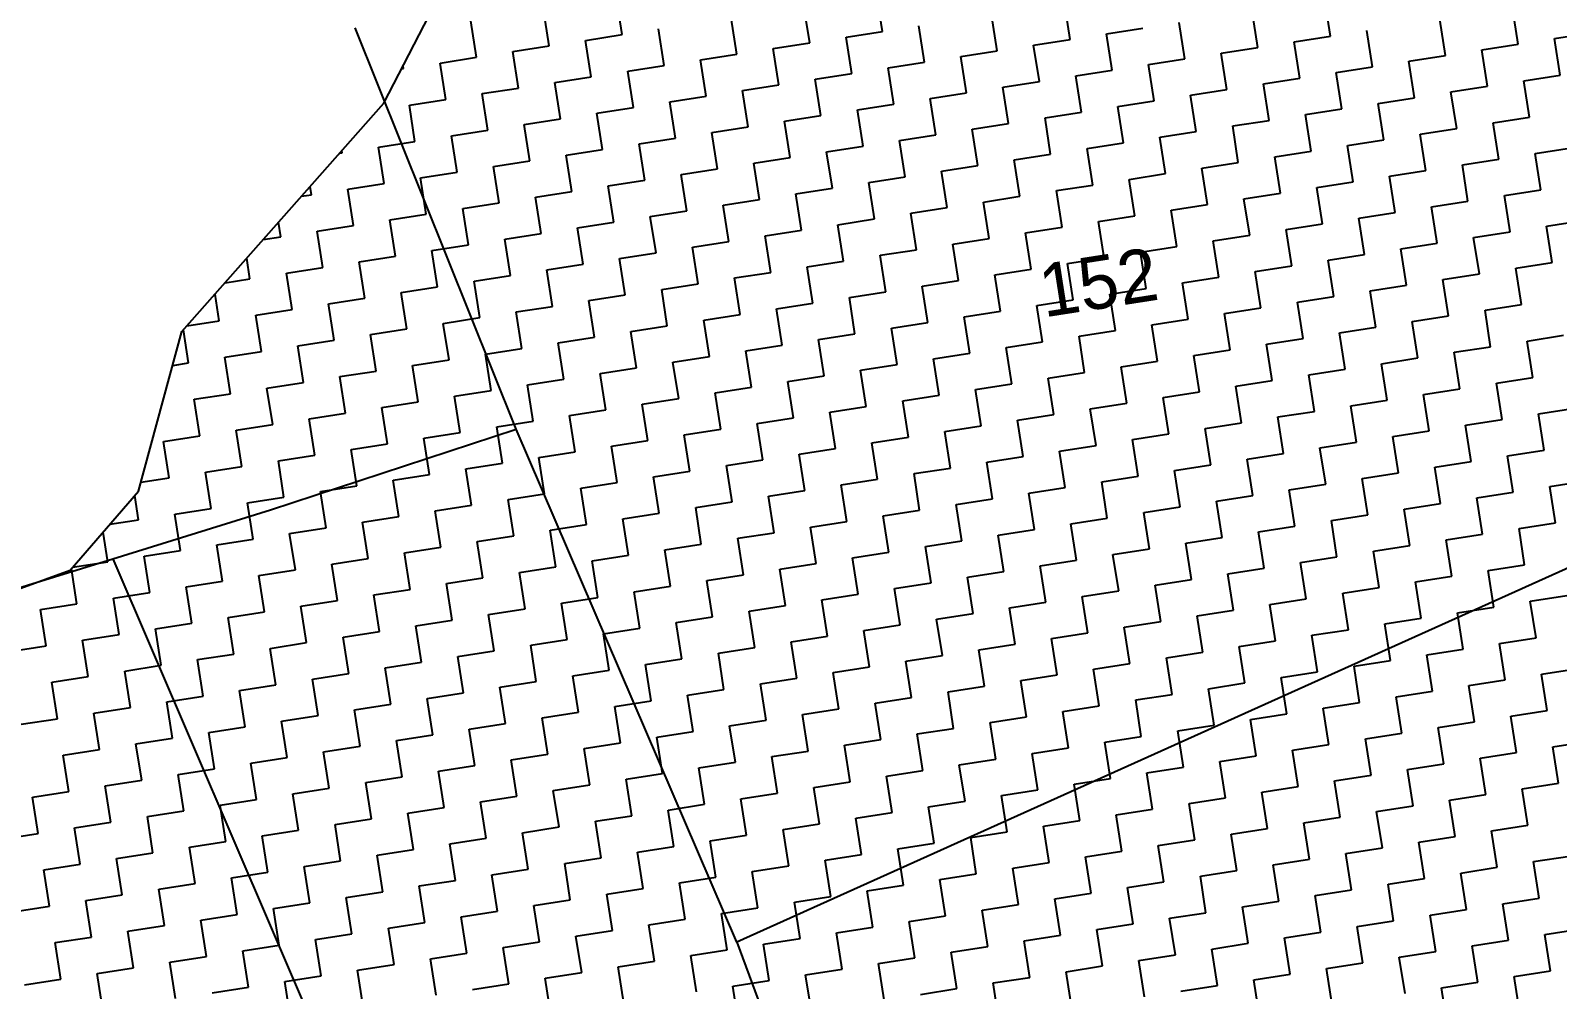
# Model space of a CAD drawing. Header units: metres. Extents: x 288492 to 290465, y 1999120 to 2001541.
# Drawn here: x 289430.8 to 289636.4, y 1999739.1 to 1999868.3 of the extents above; entities that cross this region are included whole.
import ezdxf
from ezdxf.enums import TextEntityAlignment as Align

# ---------------------------------------------------------------- set-up
doc = ezdxf.new("R2010")
doc.units = ezdxf.units.M
doc.header["$MEASUREMENT"] = 0
for name, color, linetype in [('POLY_HATCH', 12, 'Continuous'), ('POLY_PARCEL', 6, 'Continuous'), ('TEXT_PARCEL', 7, 'Continuous')]:
    doc.layers.add(name, color=color, linetype=linetype)
doc.styles.add('TEXT_MAP', font='KRDEV050.TTF')

# ---------------------------------------------------------------- blocks, each defined once
blk = doc.blocks.new('25')
at = {"layer": 'POLY_HATCH'}
for p, q in [((289483.37, 1999824.55), (289499.82, 1999856.08)), ((289455.21, 1999792.92), (289483.37, 1999824.55)), ((289449.07, 1999770.77), (289455.21, 1999792.92)), ((289439.55, 1999759.83), (289449.07, 1999770.77)), ((289407.23, 1999748.23), (289439.55, 1999759.83))]:
    blk.add_line(p, q, dxfattribs=at)
at = {"layer": 'POLY_HATCH', "linetype": 'Continuous'}
for p, q in [((289516.47, 1999833.92), (289515.7, 1999838.98)), ((289542.52, 1999832.7), (289541.75, 1999837.75)), ((289552.63, 1999834.23), (289551.86, 1999839.29)), ((289578.68, 1999833.01), (289577.91, 1999838.07)), ((289614.84, 1999833.32), (289614.07, 1999838.38)), ((289496.24, 1999830.85), (289495.48, 1999835.91)), ((289506.36, 1999832.39), (289505.59, 1999837.44)), ((289532.4, 1999831.16), (289531.64, 1999836.22)), ((289568.57, 1999831.48), (289567.8, 1999836.53)), ((289604.73, 1999831.79), (289603.96, 1999836.84)), ((289630.78, 1999830.56), (289630.01, 1999835.62)), ((289640.89, 1999832.1), (289640.12, 1999837.16)), ((289511.41, 1999833.15), (289516.47, 1999833.92)), ((289522.29, 1999829.63), (289521.52, 1999834.69)), ((289547.57, 1999833.46), (289552.63, 1999834.23)), ((289548.34, 1999828.41), (289547.57, 1999833.46)), ((289558.45, 1999829.94), (289557.69, 1999835)), ((289583.74, 1999833.78), (289588.79, 1999834.54)), ((289584.5, 1999828.72), (289583.74, 1999833.78)), ((289594.62, 1999830.25), (289593.85, 1999835.31)), ((289609.78, 1999832.55), (289614.84, 1999833.32)), ((289620.66, 1999829.03), (289619.9, 1999834.09)), ((289645.95, 1999832.87), (289651, 1999833.63)), ((289501.3, 1999831.62), (289506.36, 1999832.39)), ((289502.07, 1999826.56), (289501.3, 1999831.62)), ((289512.18, 1999828.1), (289511.41, 1999833.15)), ((289537.46, 1999831.93), (289542.52, 1999832.7)), ((289538.23, 1999826.87), (289537.46, 1999831.93)), ((289563.51, 1999830.71), (289568.57, 1999831.48)), ((289573.62, 1999832.24), (289578.68, 1999833.01)), ((289574.39, 1999827.19), (289573.62, 1999832.24)), ((289599.67, 1999831.02), (289604.73, 1999831.79)), ((289610.55, 1999827.5), (289609.78, 1999832.55)), ((289635.83, 1999831.33), (289640.89, 1999832.1)), ((289636.6, 1999826.28), (289635.83, 1999831.33)), ((289646.71, 1999827.81), (289645.95, 1999832.87)), ((289485.84, 1999829.27), (289486.13, 1999829.32)), ((289486.13, 1999829.32), (289486.07, 1999829.72)), ((289491.19, 1999830.08), (289496.24, 1999830.85)), ((289491.95, 1999825.03), (289491.19, 1999830.08)), ((289517.24, 1999828.86), (289522.29, 1999829.63)), ((289527.35, 1999830.4), (289532.4, 1999831.16)), ((289528.12, 1999825.34), (289527.35, 1999830.4)), ((289553.4, 1999829.17), (289558.45, 1999829.94)), ((289554.16, 1999824.12), (289553.4, 1999829.17)), ((289564.28, 1999825.65), (289563.51, 1999830.71)), ((289589.56, 1999829.49), (289594.62, 1999830.25)), ((289590.33, 1999824.43), (289589.56, 1999829.49)), ((289600.44, 1999825.96), (289599.67, 1999831.02)), ((289625.72, 1999829.8), (289630.78, 1999830.56)), ((289626.49, 1999824.74), (289625.72, 1999829.8)), ((289507.12, 1999827.33), (289512.18, 1999828.1)), ((289507.89, 1999822.27), (289507.12, 1999827.33)), ((289518, 1999823.81), (289517.24, 1999828.86)), ((289543.28, 1999827.64), (289548.34, 1999828.41)), ((289544.05, 1999822.58), (289543.28, 1999827.64)), ((289569.33, 1999826.42), (289574.39, 1999827.19)), ((289579.45, 1999827.95), (289584.5, 1999828.72)), ((289580.21, 1999822.9), (289579.45, 1999827.95)), ((289605.5, 1999826.73), (289610.55, 1999827.5)), ((289615.61, 1999828.26), (289620.66, 1999829.03)), ((289616.37, 1999823.21), (289615.61, 1999828.26)), ((289641.66, 1999827.04), (289646.71, 1999827.81)), ((289642.42, 1999821.99), (289641.66, 1999827.04)), ((289486.9, 1999824.26), (289491.95, 1999825.03)), ((289497.01, 1999825.8), (289502.07, 1999826.56)), ((289497.78, 1999820.74), (289497.01, 1999825.8)), ((289523.06, 1999824.57), (289528.12, 1999825.34)), ((289533.17, 1999826.11), (289538.23, 1999826.87)), ((289533.94, 1999821.05), (289533.17, 1999826.11)), ((289559.22, 1999824.88), (289564.28, 1999825.65)), ((289559.99, 1999819.83), (289559.22, 1999824.88)), ((289570.1, 1999821.36), (289569.33, 1999826.42)), ((289595.38, 1999825.2), (289600.44, 1999825.96)), ((289596.15, 1999820.14), (289595.38, 1999825.2)), ((289606.26, 1999821.67), (289605.5, 1999826.73)), ((289631.54, 1999825.51), (289636.6, 1999826.28)), ((289632.31, 1999820.45), (289631.54, 1999825.51)), ((289487.66, 1999819.2), (289486.9, 1999824.26)), ((289512.95, 1999823.04), (289518, 1999823.81)), ((289513.71, 1999817.98), (289512.95, 1999823.04)), ((289523.83, 1999819.52), (289523.06, 1999824.57)), ((289549.11, 1999823.35), (289554.16, 1999824.12)), ((289549.87, 1999818.29), (289549.11, 1999823.35)), ((289575.16, 1999822.13), (289580.21, 1999822.9)), ((289585.27, 1999823.66), (289590.33, 1999824.43)), ((289586.04, 1999818.61), (289585.27, 1999823.66)), ((289611.32, 1999822.44), (289616.37, 1999823.21)), ((289621.43, 1999823.97), (289626.49, 1999824.74)), ((289622.2, 1999818.92), (289621.43, 1999823.97)), ((289492.72, 1999819.97), (289497.78, 1999820.74)), ((289502.83, 1999821.51), (289507.89, 1999822.27)), ((289503.6, 1999816.45), (289502.83, 1999821.51)), ((289528.88, 1999820.28), (289533.94, 1999821.05)), ((289538.99, 1999821.82), (289544.05, 1999822.58)), ((289539.76, 1999816.76), (289538.99, 1999821.82)), ((289565.04, 1999820.6), (289570.1, 1999821.36)), ((289565.81, 1999815.54), (289565.04, 1999820.6)), ((289575.92, 1999817.07), (289575.16, 1999822.13)), ((289601.21, 1999820.91), (289606.26, 1999821.67)), ((289601.97, 1999815.85), (289601.21, 1999820.91)), ((289612.09, 1999817.38), (289611.32, 1999822.44)), ((289637.37, 1999821.22), (289642.42, 1999821.99)), ((289638.13, 1999816.16), (289637.37, 1999821.22)), ((289482.61, 1999818.44), (289487.66, 1999819.2)), ((289493.49, 1999814.92), (289492.72, 1999819.97)), ((289518.77, 1999818.75), (289523.83, 1999819.52)), ((289519.54, 1999813.69), (289518.77, 1999818.75)), ((289529.65, 1999815.23), (289528.88, 1999820.28)), ((289554.93, 1999819.06), (289559.99, 1999819.83)), ((289555.7, 1999814.01), (289554.93, 1999819.06)), ((289580.98, 1999817.84), (289586.04, 1999818.61)), ((289591.09, 1999819.37), (289596.15, 1999820.14)), ((289591.86, 1999814.32), (289591.09, 1999819.37)), ((289617.14, 1999818.15), (289622.2, 1999818.92)), ((289627.25, 1999819.69), (289632.31, 1999820.45)), ((289628.02, 1999814.63), (289627.25, 1999819.69)), ((289477.2, 1999817.62), (289477.55, 1999817.67)), ((289477.55, 1999817.67), (289477.51, 1999817.96)), ((289483.37, 1999813.38), (289482.61, 1999818.44)), ((289498.54, 1999815.68), (289503.6, 1999816.45)), ((289508.66, 1999817.22), (289513.71, 1999817.98)), ((289509.42, 1999812.16), (289508.66, 1999817.22)), ((289534.71, 1999815.99), (289539.76, 1999816.76)), ((289544.82, 1999817.53), (289549.87, 1999818.29)), ((289545.59, 1999812.47), (289544.82, 1999817.53)), ((289570.87, 1999816.31), (289575.92, 1999817.07)), ((289581.75, 1999812.78), (289580.98, 1999817.84)), ((289607.03, 1999816.62), (289612.09, 1999817.38)), ((289607.8, 1999811.56), (289607.03, 1999816.62)), ((289617.91, 1999813.1), (289617.14, 1999818.15)), ((289643.19, 1999816.93), (289648.25, 1999817.7)), ((289643.96, 1999811.87), (289643.19, 1999816.93)), ((289488.43, 1999814.15), (289493.49, 1999814.92)), ((289499.31, 1999810.63), (289498.54, 1999815.68)), ((289524.59, 1999814.46), (289529.65, 1999815.23)), ((289525.36, 1999809.4), (289524.59, 1999814.46)), ((289535.47, 1999810.94), (289534.71, 1999815.99)), ((289560.75, 1999814.77), (289565.81, 1999815.54)), ((289561.52, 1999809.72), (289560.75, 1999814.77)), ((289571.63, 1999811.25), (289570.87, 1999816.31)), ((289586.8, 1999813.55), (289591.86, 1999814.32)), ((289596.92, 1999815.08), (289601.97, 1999815.85)), ((289597.68, 1999810.03), (289596.92, 1999815.08)), ((289622.97, 1999813.86), (289628.02, 1999814.63)), ((289633.08, 1999815.4), (289638.13, 1999816.16)), ((289633.84, 1999810.34), (289633.08, 1999815.4)), ((289473.26, 1999811.85), (289473.09, 1999813)), ((289478.32, 1999812.61), (289483.37, 1999813.38)), ((289479.08, 1999807.56), (289478.32, 1999812.61)), ((289489.2, 1999809.09), (289488.43, 1999814.15)), ((289504.37, 1999811.39), (289509.42, 1999812.16)), ((289514.48, 1999812.93), (289519.54, 1999813.69)), ((289515.25, 1999807.87), (289514.48, 1999812.93)), ((289540.53, 1999811.7), (289545.59, 1999812.47)), ((289550.64, 1999813.24), (289555.7, 1999814.01)), ((289551.41, 1999808.18), (289550.64, 1999813.24)), ((289576.69, 1999812.02), (289581.75, 1999812.78)), ((289587.57, 1999808.49), (289586.8, 1999813.55)), ((289612.85, 1999812.33), (289617.91, 1999813.1)), ((289613.62, 1999807.27), (289612.85, 1999812.33)), ((289623.73, 1999808.81), (289622.97, 1999813.86)), ((289471.87, 1999811.64), (289473.26, 1999811.85)), ((289494.25, 1999809.86), (289499.31, 1999810.63)), ((289505.13, 1999806.34), (289504.37, 1999811.39)), ((289530.42, 1999810.17), (289535.47, 1999810.94)), ((289531.18, 1999805.11), (289530.42, 1999810.17)), ((289541.3, 1999806.65), (289540.53, 1999811.7)), ((289566.58, 1999810.48), (289571.63, 1999811.25)), ((289567.34, 1999805.43), (289566.58, 1999810.48)), ((289577.46, 1999806.96), (289576.69, 1999812.02)), ((289592.63, 1999809.26), (289597.68, 1999810.03)), ((289602.74, 1999810.79), (289607.8, 1999811.56)), ((289603.51, 1999805.74), (289602.74, 1999810.79)), ((289628.79, 1999809.57), (289633.84, 1999810.34)), ((289638.9, 1999811.11), (289643.96, 1999811.87)), ((289639.67, 1999806.05), (289638.9, 1999811.11)), ((289468.97, 1999806.02), (289468.67, 1999808.04)), ((289484.14, 1999808.33), (289489.2, 1999809.09)), ((289484.91, 1999803.27), (289484.14, 1999808.33)), ((289495.02, 1999804.8), (289494.25, 1999809.86)), ((289510.19, 1999807.1), (289515.25, 1999807.87)), ((289520.3, 1999808.64), (289525.36, 1999809.4)), ((289521.07, 1999803.58), (289520.3, 1999808.64)), ((289546.35, 1999807.41), (289551.41, 1999808.18)), ((289556.46, 1999808.95), (289561.52, 1999809.72)), ((289557.23, 1999803.89), (289556.46, 1999808.95)), ((289582.51, 1999807.73), (289587.57, 1999808.49)), ((289593.39, 1999804.2), (289592.63, 1999809.26)), ((289618.68, 1999808.04), (289623.73, 1999808.81)), ((289619.44, 1999802.98), (289618.68, 1999808.04)), ((289629.56, 1999804.52), (289628.79, 1999809.57)), ((289466.55, 1999805.66), (289468.97, 1999806.02)), ((289474.03, 1999806.79), (289479.08, 1999807.56)), ((289474.8, 1999801.73), (289474.03, 1999806.79)), ((289500.08, 1999805.57), (289505.13, 1999806.34)), ((289510.96, 1999802.05), (289510.19, 1999807.1)), ((289536.24, 1999805.88), (289541.3, 1999806.65)), ((289537.01, 1999800.82), (289536.24, 1999805.88)), ((289547.12, 1999802.36), (289546.35, 1999807.41)), ((289572.4, 1999806.19), (289577.46, 1999806.96)), ((289573.17, 1999801.14), (289572.4, 1999806.19)), ((289583.28, 1999802.67), (289582.51, 1999807.73)), ((289598.45, 1999804.97), (289603.51, 1999805.74)), ((289608.56, 1999806.5), (289613.62, 1999807.27)), ((289609.33, 1999801.45), (289608.56, 1999806.5)), ((289634.61, 1999805.28), (289639.67, 1999806.05)), ((289644.72, 1999806.82), (289649.78, 1999807.58)), ((289645.49, 1999801.76), (289644.72, 1999806.82)), ((289489.96, 1999804.04), (289495.02, 1999804.8)), ((289490.73, 1999798.98), (289489.96, 1999804.04)), ((289500.84, 1999800.51), (289500.08, 1999805.57)), ((289526.13, 1999804.35), (289531.18, 1999805.11)), ((289526.89, 1999799.29), (289526.13, 1999804.35)), ((289552.18, 1999803.13), (289557.23, 1999803.89)), ((289562.29, 1999804.66), (289567.34, 1999805.43)), ((289563.05, 1999799.6), (289562.29, 1999804.66)), ((289588.34, 1999803.44), (289593.39, 1999804.2)), ((289599.22, 1999799.91), (289598.45, 1999804.97)), ((289624.5, 1999803.75), (289629.56, 1999804.52)), ((289625.27, 1999798.69), (289624.5, 1999803.75)), ((289635.38, 1999800.23), (289634.61, 1999805.28)), ((289464.68, 1999800.2), (289464.25, 1999803.07)), ((289469.74, 1999800.97), (289474.8, 1999801.73)), ((289479.85, 1999802.5), (289484.91, 1999803.27)), ((289480.62, 1999797.45), (289479.85, 1999802.5)), ((289505.9, 1999801.28), (289510.96, 1999802.05)), ((289516.01, 1999802.81), (289521.07, 1999803.58)), ((289516.78, 1999797.76), (289516.01, 1999802.81)), ((289542.06, 1999801.59), (289547.12, 1999802.36)), ((289542.83, 1999796.54), (289542.06, 1999801.59)), ((289552.94, 1999798.07), (289552.18, 1999803.13)), ((289578.22, 1999801.9), (289583.28, 1999802.67)), ((289578.99, 1999796.85), (289578.22, 1999801.9)), ((289589.1, 1999798.38), (289588.34, 1999803.44)), ((289614.39, 1999802.22), (289619.44, 1999802.98)), ((289615.15, 1999797.16), (289614.39, 1999802.22)), ((289640.43, 1999800.99), (289645.49, 1999801.76)), ((289461.22, 1999799.68), (289464.68, 1999800.2)), ((289470.51, 1999795.91), (289469.74, 1999800.97)), ((289495.79, 1999799.75), (289500.84, 1999800.51)), ((289496.55, 1999794.69), (289495.79, 1999799.75)), ((289506.67, 1999796.22), (289505.9, 1999801.28)), ((289531.95, 1999800.06), (289537.01, 1999800.82)), ((289532.72, 1999795), (289531.95, 1999800.06)), ((289558, 1999798.84), (289563.05, 1999799.6)), ((289568.11, 1999800.37), (289573.17, 1999801.14)), ((289568.88, 1999795.31), (289568.11, 1999800.37)), ((289594.16, 1999799.15), (289599.22, 1999799.91)), ((289604.27, 1999800.68), (289609.33, 1999801.45)), ((289605.04, 1999795.63), (289604.27, 1999800.68)), ((289630.32, 1999799.46), (289635.38, 1999800.23)), ((289631.09, 1999794.4), (289630.32, 1999799.46)), ((289641.2, 1999795.94), (289640.43, 1999800.99)), ((289460.39, 1999794.38), (289459.83, 1999798.11)), ((289475.56, 1999796.68), (289480.62, 1999797.45)), ((289485.67, 1999798.21), (289490.73, 1999798.98)), ((289486.44, 1999793.16), (289485.67, 1999798.21)), ((289511.72, 1999796.99), (289516.78, 1999797.76)), ((289521.84, 1999798.52), (289526.89, 1999799.29)), ((289522.6, 1999793.47), (289521.84, 1999798.52)), ((289547.89, 1999797.3), (289552.94, 1999798.07)), ((289548.65, 1999792.25), (289547.89, 1999797.3)), ((289558.77, 1999793.78), (289558, 1999798.84)), ((289584.05, 1999797.61), (289589.1, 1999798.38)), ((289584.81, 1999792.56), (289584.05, 1999797.61)), ((289594.93, 1999794.09), (289594.16, 1999799.15)), ((289620.21, 1999797.93), (289625.27, 1999798.69)), ((289620.98, 1999792.87), (289620.21, 1999797.93)), ((289465.45, 1999795.14), (289470.51, 1999795.91)), ((289466.22, 1999790.09), (289465.45, 1999795.14)), ((289476.33, 1999791.62), (289475.56, 1999796.68)), ((289501.61, 1999795.46), (289506.67, 1999796.22)), ((289502.38, 1999790.4), (289501.61, 1999795.46)), ((289512.49, 1999791.93), (289511.72, 1999796.99)), ((289537.77, 1999795.77), (289542.83, 1999796.54)), ((289538.54, 1999790.71), (289537.77, 1999795.77)), ((289563.82, 1999794.55), (289568.88, 1999795.31)), ((289573.93, 1999796.08), (289578.99, 1999796.85)), ((289574.7, 1999791.02), (289573.93, 1999796.08)), ((289599.98, 1999794.86), (289605.04, 1999795.63)), ((289610.1, 1999796.39), (289615.15, 1999797.16)), ((289610.86, 1999791.34), (289610.1, 1999796.39)), ((289636.15, 1999795.17), (289641.2, 1999795.94)), ((289636.91, 1999790.11), (289636.15, 1999795.17)), ((289456.1, 1999788.55), (289455.41, 1999793.14)), ((289455.9, 1999793.7), (289460.39, 1999794.38)), ((289481.39, 1999792.39), (289486.44, 1999793.16)), ((289491.5, 1999793.92), (289496.55, 1999794.69)), ((289492.27, 1999788.87), (289491.5, 1999793.92)), ((289517.55, 1999792.7), (289522.6, 1999793.47)), ((289527.66, 1999794.23), (289532.72, 1999795)), ((289528.43, 1999789.18), (289527.66, 1999794.23)), ((289553.71, 1999793.01), (289558.77, 1999793.78)), ((289554.48, 1999787.96), (289553.71, 1999793.01)), ((289564.59, 1999789.49), (289563.82, 1999794.55)), ((289589.87, 1999793.32), (289594.93, 1999794.09)), ((289590.64, 1999788.27), (289589.87, 1999793.32)), ((289600.75, 1999789.8), (289599.98, 1999794.86)), ((289626.03, 1999793.64), (289631.09, 1999794.4)), ((289626.8, 1999788.58), (289626.03, 1999793.64)), ((289471.27, 1999790.86), (289476.33, 1999791.62)), ((289482.15, 1999787.33), (289481.39, 1999792.39)), ((289507.43, 1999791.17), (289512.49, 1999791.93)), ((289508.2, 1999786.11), (289507.43, 1999791.17)), ((289518.31, 1999787.64), (289517.55, 1999792.7)), ((289543.6, 1999791.48), (289548.65, 1999792.25)), ((289544.36, 1999786.42), (289543.6, 1999791.48)), ((289569.65, 1999790.26), (289574.7, 1999791.02)), ((289579.76, 1999791.79), (289584.81, 1999792.56)), ((289580.52, 1999786.73), (289579.76, 1999791.79)), ((289605.81, 1999790.57), (289610.86, 1999791.34)), ((289615.92, 1999792.1), (289620.98, 1999792.87)), ((289616.69, 1999787.05), (289615.92, 1999792.1)), ((289641.97, 1999790.88), (289647.03, 1999791.65)), ((289461.16, 1999789.32), (289466.22, 1999790.09)), ((289461.93, 1999784.26), (289461.16, 1999789.32)), ((289472.04, 1999785.8), (289471.27, 1999790.86)), ((289487.21, 1999788.1), (289492.27, 1999788.87)), ((289497.32, 1999789.63), (289502.38, 1999790.4)), ((289498.09, 1999784.58), (289497.32, 1999789.63)), ((289523.37, 1999788.41), (289528.43, 1999789.18)), ((289533.48, 1999789.95), (289538.54, 1999790.71)), ((289534.25, 1999784.89), (289533.48, 1999789.95)), ((289559.53, 1999788.72), (289564.59, 1999789.49)), ((289570.41, 1999785.2), (289569.65, 1999790.26)), ((289595.69, 1999789.03), (289600.75, 1999789.8)), ((289596.46, 1999783.98), (289595.69, 1999789.03)), ((289606.57, 1999785.51), (289605.81, 1999790.57)), ((289631.86, 1999789.35), (289636.91, 1999790.11)), ((289632.62, 1999784.29), (289631.86, 1999789.35)), ((289642.74, 1999785.82), (289641.97, 1999790.88)), ((289453.91, 1999788.22), (289456.1, 1999788.55)), ((289477.1, 1999786.57), (289482.15, 1999787.33)), ((289487.98, 1999783.04), (289487.21, 1999788.1)), ((289513.26, 1999786.88), (289518.31, 1999787.64)), ((289514.02, 1999781.82), (289513.26, 1999786.88)), ((289524.14, 1999783.35), (289523.37, 1999788.41)), ((289549.42, 1999787.19), (289554.48, 1999787.96)), ((289550.19, 1999782.13), (289549.42, 1999787.19)), ((289560.3, 1999783.67), (289559.53, 1999788.72)), ((289575.47, 1999785.97), (289580.52, 1999786.73)), ((289585.58, 1999787.5), (289590.64, 1999788.27)), ((289586.35, 1999782.44), (289585.58, 1999787.5)), ((289611.63, 1999786.28), (289616.69, 1999787.05)), ((289621.74, 1999787.81), (289626.8, 1999788.58)), ((289622.51, 1999782.76), (289621.74, 1999787.81)), ((289466.98, 1999785.03), (289472.04, 1999785.8)), ((289467.75, 1999779.98), (289466.98, 1999785.03)), ((289477.86, 1999781.51), (289477.1, 1999786.57)), ((289493.03, 1999783.81), (289498.09, 1999784.58)), ((289503.14, 1999785.34), (289508.2, 1999786.11)), ((289503.91, 1999780.29), (289503.14, 1999785.34)), ((289529.19, 1999784.12), (289534.25, 1999784.89)), ((289539.31, 1999785.66), (289544.36, 1999786.42)), ((289540.07, 1999780.6), (289539.31, 1999785.66)), ((289565.36, 1999784.43), (289570.41, 1999785.2)), ((289576.24, 1999780.91), (289575.47, 1999785.97)), ((289601.52, 1999784.75), (289606.57, 1999785.51)), ((289602.28, 1999779.69), (289601.52, 1999784.75)), ((289612.4, 1999781.22), (289611.63, 1999786.28)), ((289637.68, 1999785.06), (289642.74, 1999785.82)), ((289638.45, 1999780), (289637.68, 1999785.06)), ((289456.87, 1999783.5), (289461.93, 1999784.26)), ((289457.64, 1999778.44), (289456.87, 1999783.5)), ((289482.92, 1999782.28), (289487.98, 1999783.04)), ((289493.8, 1999778.75), (289493.03, 1999783.81)), ((289519.08, 1999782.59), (289524.14, 1999783.35)), ((289519.85, 1999777.53), (289519.08, 1999782.59)), ((289529.96, 1999779.07), (289529.19, 1999784.12)), ((289555.24, 1999782.9), (289560.3, 1999783.67)), ((289556.01, 1999777.84), (289555.24, 1999782.9)), ((289566.12, 1999779.38), (289565.36, 1999784.43)), ((289581.29, 1999781.68), (289586.35, 1999782.44)), ((289591.4, 1999783.21), (289596.46, 1999783.98)), ((289592.17, 1999778.16), (289591.4, 1999783.21)), ((289617.45, 1999781.99), (289622.51, 1999782.76)), ((289627.57, 1999783.52), (289632.62, 1999784.29)), ((289628.33, 1999778.47), (289627.57, 1999783.52)), ((289472.81, 1999780.74), (289477.86, 1999781.51)), ((289473.57, 1999775.69), (289472.81, 1999780.74)), ((289483.69, 1999777.22), (289482.92, 1999782.28)), ((289508.97, 1999781.05), (289514.02, 1999781.82)), ((289509.74, 1999776), (289508.97, 1999781.05)), ((289535.02, 1999779.83), (289540.07, 1999780.6)), ((289545.13, 1999781.37), (289550.19, 1999782.13)), ((289545.9, 1999776.31), (289545.13, 1999781.37)), ((289571.18, 1999780.14), (289576.24, 1999780.91)), ((289582.06, 1999776.62), (289581.29, 1999781.68)), ((289607.34, 1999780.46), (289612.4, 1999781.22)), ((289608.11, 1999775.4), (289607.34, 1999780.46)), ((289618.22, 1999776.93), (289617.45, 1999781.99)), ((289643.5, 1999780.77), (289648.56, 1999781.53)), ((289644.27, 1999775.71), (289643.5, 1999780.77)), ((289452.58, 1999777.67), (289457.64, 1999778.44)), ((289462.69, 1999779.21), (289467.75, 1999779.98)), ((289463.46, 1999774.15), (289462.69, 1999779.21)), ((289488.74, 1999777.99), (289493.8, 1999778.75)), ((289498.86, 1999779.52), (289503.91, 1999780.29)), ((289499.62, 1999774.46), (289498.86, 1999779.52)), ((289524.9, 1999778.3), (289529.96, 1999779.07)), ((289525.67, 1999773.24), (289524.9, 1999778.3)), ((289535.78, 1999774.78), (289535.02, 1999779.83)), ((289561.07, 1999778.61), (289566.12, 1999779.38)), ((289561.83, 1999773.55), (289561.07, 1999778.61)), ((289571.95, 1999775.09), (289571.18, 1999780.14)), ((289597.23, 1999778.92), (289602.28, 1999779.69)), ((289597.99, 1999773.87), (289597.23, 1999778.92)), ((289623.28, 1999777.7), (289628.33, 1999778.47)), ((289633.39, 1999779.23), (289638.45, 1999780)), ((289634.16, 1999774.18), (289633.39, 1999779.23)), ((289453.35, 1999772.62), (289452.58, 1999777.67)), ((289478.63, 1999776.45), (289483.69, 1999777.22)), ((289479.4, 1999771.4), (289478.63, 1999776.45)), ((289489.51, 1999772.93), (289488.74, 1999777.99)), ((289514.79, 1999776.76), (289519.85, 1999777.53)), ((289515.56, 1999771.71), (289514.79, 1999776.76)), ((289540.84, 1999775.54), (289545.9, 1999776.31)), ((289550.95, 1999777.08), (289556.01, 1999777.84)), ((289551.72, 1999772.02), (289550.95, 1999777.08)), ((289577, 1999775.85), (289582.06, 1999776.62)), ((289587.12, 1999777.39), (289592.17, 1999778.16)), ((289587.88, 1999772.33), (289587.12, 1999777.39)), ((289613.16, 1999776.17), (289618.22, 1999776.93)), ((289613.93, 1999771.11), (289613.16, 1999776.17)), ((289624.04, 1999772.64), (289623.28, 1999777.7)), ((289458.4, 1999773.39), (289463.46, 1999774.15)), ((289468.52, 1999774.92), (289473.57, 1999775.69)), ((289469.28, 1999769.86), (289468.52, 1999774.92)), ((289494.57, 1999773.7), (289499.62, 1999774.46)), ((289504.68, 1999775.23), (289509.74, 1999776)), ((289505.45, 1999770.17), (289504.68, 1999775.23)), ((289530.73, 1999774.01), (289535.78, 1999774.78)), ((289531.49, 1999768.95), (289530.73, 1999774.01)), ((289541.61, 1999770.49), (289540.84, 1999775.54)), ((289566.89, 1999774.32), (289571.95, 1999775.09)), ((289567.66, 1999769.26), (289566.89, 1999774.32)), ((289577.77, 1999770.8), (289577, 1999775.85)), ((289603.05, 1999774.63), (289608.11, 1999775.4)), ((289603.82, 1999769.58), (289603.05, 1999774.63)), ((289629.1, 1999773.41), (289634.16, 1999774.18)), ((289639.21, 1999774.94), (289644.27, 1999775.71)), ((289639.98, 1999769.89), (289639.21, 1999774.94)), ((289449.42, 1999772.02), (289453.35, 1999772.62)), ((289459.17, 1999768.33), (289458.4, 1999773.39)), ((289484.45, 1999772.16), (289489.51, 1999772.93)), ((289485.22, 1999767.11), (289484.45, 1999772.16)), ((289495.33, 1999768.64), (289494.57, 1999773.7)), ((289520.61, 1999772.48), (289525.67, 1999773.24)), ((289521.38, 1999767.42), (289520.61, 1999772.48)), ((289546.66, 1999771.25), (289551.72, 1999772.02)), ((289556.78, 1999772.79), (289561.83, 1999773.55)), ((289557.54, 1999767.73), (289556.78, 1999772.79)), ((289582.83, 1999771.56), (289587.88, 1999772.33)), ((289592.94, 1999773.1), (289597.99, 1999773.87)), ((289593.71, 1999768.04), (289592.94, 1999773.1)), ((289618.99, 1999771.88), (289624.04, 1999772.64)), ((289619.75, 1999766.82), (289618.99, 1999771.88)), ((289629.87, 1999768.35), (289629.1, 1999773.41)), ((289449.06, 1999766.8), (289448.55, 1999770.17)), ((289464.23, 1999769.1), (289469.28, 1999769.86)), ((289474.34, 1999770.63), (289479.4, 1999771.4)), ((289475.11, 1999765.57), (289474.34, 1999770.63)), ((289500.39, 1999769.41), (289505.45, 1999770.17)), ((289510.5, 1999770.94), (289515.56, 1999771.71)), ((289511.27, 1999765.88), (289510.5, 1999770.94)), ((289536.55, 1999769.72), (289541.61, 1999770.49)), ((289537.32, 1999764.66), (289536.55, 1999769.72)), ((289547.43, 1999766.2), (289546.66, 1999771.25)), ((289572.71, 1999770.03), (289577.77, 1999770.8)), ((289573.48, 1999764.97), (289572.71, 1999770.03)), ((289583.59, 1999766.51), (289582.83, 1999771.56)), ((289608.87, 1999770.34), (289613.93, 1999771.11)), ((289609.64, 1999765.29), (289608.87, 1999770.34)), ((289634.92, 1999769.12), (289639.98, 1999769.89)), ((289645.04, 1999770.65), (289650.09, 1999771.42)), ((289645.8, 1999765.6), (289645.04, 1999770.65)), ((289454.11, 1999767.56), (289459.17, 1999768.33)), ((289464.99, 1999764.04), (289464.23, 1999769.1)), ((289490.28, 1999767.87), (289495.33, 1999768.64)), ((289491.04, 1999762.82), (289490.28, 1999767.87)), ((289501.16, 1999764.35), (289500.39, 1999769.41)), ((289526.44, 1999768.19), (289531.49, 1999768.95)), ((289527.2, 1999763.13), (289526.44, 1999768.19)), ((289552.49, 1999766.96), (289557.54, 1999767.73)), ((289562.6, 1999768.5), (289567.66, 1999769.26)), ((289563.37, 1999763.44), (289562.6, 1999768.5)), ((289588.65, 1999767.28), (289593.71, 1999768.04)), ((289598.76, 1999768.81), (289603.82, 1999769.58)), ((289599.53, 1999763.75), (289598.76, 1999768.81)), ((289624.81, 1999767.59), (289629.87, 1999768.35)), ((289625.58, 1999762.53), (289624.81, 1999767.59)), ((289635.69, 1999764.06), (289634.92, 1999769.12)), ((289445.09, 1999766.19), (289449.06, 1999766.8)), ((289454.88, 1999762.51), (289454.11, 1999767.56)), ((289470.05, 1999764.81), (289475.11, 1999765.57)), ((289480.16, 1999766.34), (289485.22, 1999767.11)), ((289480.93, 1999761.28), (289480.16, 1999766.34)), ((289506.21, 1999765.12), (289511.27, 1999765.88)), ((289516.33, 1999766.65), (289521.38, 1999767.42)), ((289517.09, 1999761.6), (289516.33, 1999766.65)), ((289542.37, 1999765.43), (289547.43, 1999766.2)), ((289553.25, 1999761.91), (289552.49, 1999766.96)), ((289578.54, 1999765.74), (289583.59, 1999766.51)), ((289579.3, 1999760.69), (289578.54, 1999765.74)), ((289589.42, 1999762.22), (289588.65, 1999767.28)), ((289614.7, 1999766.05), (289619.75, 1999766.82)), ((289615.46, 1999761), (289614.7, 1999766.05)), ((289640.75, 1999764.83), (289645.8, 1999765.6)), ((289444.77, 1999760.97), (289444.14, 1999765.11)), ((289459.94, 1999763.27), (289464.99, 1999764.04)), ((289470.82, 1999759.75), (289470.05, 1999764.81)), ((289496.1, 1999763.58), (289501.16, 1999764.35)), ((289496.87, 1999758.53), (289496.1, 1999763.58)), ((289506.98, 1999760.06), (289506.21, 1999765.12)), ((289532.26, 1999763.9), (289537.32, 1999764.66)), ((289533.03, 1999758.84), (289532.26, 1999763.9)), ((289543.14, 1999760.37), (289542.37, 1999765.43)), ((289558.31, 1999762.67), (289563.37, 1999763.44)), ((289568.42, 1999764.21), (289573.48, 1999764.97)), ((289569.19, 1999759.15), (289568.42, 1999764.21)), ((289594.47, 1999762.99), (289599.53, 1999763.75)), ((289604.58, 1999764.52), (289609.64, 1999765.29)), ((289605.35, 1999759.46), (289604.58, 1999764.52)), ((289630.63, 1999763.3), (289635.69, 1999764.06)), ((289641.51, 1999759.78), (289640.75, 1999764.83)), ((289449.82, 1999761.74), (289454.88, 1999762.51)), ((289450.59, 1999756.68), (289449.82, 1999761.74)), ((289460.7, 1999758.22), (289459.94, 1999763.27)), ((289475.87, 1999760.52), (289480.93, 1999761.28)), ((289485.99, 1999762.05), (289491.04, 1999762.82)), ((289486.75, 1999756.99), (289485.99, 1999762.05)), ((289512.04, 1999760.83), (289517.09, 1999761.6)), ((289522.15, 1999762.36), (289527.2, 1999763.13)), ((289522.92, 1999757.31), (289522.15, 1999762.36)), ((289548.2, 1999761.14), (289553.25, 1999761.91)), ((289559.08, 1999757.62), (289558.31, 1999762.67)), ((289584.36, 1999761.45), (289589.42, 1999762.22)), ((289585.13, 1999756.4), (289584.36, 1999761.45)), ((289595.24, 1999757.93), (289594.47, 1999762.99)), ((289620.52, 1999761.76), (289625.58, 1999762.53)), ((289621.29, 1999756.71), (289620.52, 1999761.76)), ((289631.4, 1999758.24), (289630.63, 1999763.3)), ((289440.48, 1999755.15), (289439.74, 1999760.05)), ((289439.9, 1999760.23), (289444.77, 1999760.97)), ((289465.76, 1999758.98), (289470.82, 1999759.75)), ((289476.64, 1999755.46), (289475.87, 1999760.52)), ((289501.92, 1999759.29), (289506.98, 1999760.06)), ((289502.69, 1999754.24), (289501.92, 1999759.29)), ((289512.8, 1999755.77), (289512.04, 1999760.83)), ((289538.08, 1999759.61), (289543.14, 1999760.37)), ((289538.85, 1999754.55), (289538.08, 1999759.61)), ((289548.96, 1999756.08), (289548.2, 1999761.14)), ((289564.13, 1999758.38), (289569.19, 1999759.15)), ((289574.25, 1999759.92), (289579.3, 1999760.69)), ((289575.01, 1999754.86), (289574.25, 1999759.92)), ((289600.3, 1999758.7), (289605.35, 1999759.46)), ((289610.41, 1999760.23), (289615.46, 1999761)), ((289611.18, 1999755.17), (289610.41, 1999760.23)), ((289636.46, 1999759.01), (289641.51, 1999759.78)), ((289455.65, 1999757.45), (289460.7, 1999758.22)), ((289456.42, 1999752.39), (289455.65, 1999757.45)), ((289466.53, 1999753.93), (289465.76, 1999758.98)), ((289481.7, 1999756.23), (289486.75, 1999756.99)), ((289491.81, 1999757.76), (289496.87, 1999758.53)), ((289492.58, 1999752.7), (289491.81, 1999757.76)), ((289517.86, 1999756.54), (289522.92, 1999757.31)), ((289527.97, 1999758.07), (289533.03, 1999758.84)), ((289528.74, 1999753.02), (289527.97, 1999758.07)), ((289554.02, 1999756.85), (289559.08, 1999757.62)), ((289564.9, 1999753.33), (289564.13, 1999758.38)), ((289590.18, 1999757.16), (289595.24, 1999757.93)), ((289590.95, 1999752.11), (289590.18, 1999757.16)), ((289601.06, 1999753.64), (289600.3, 1999758.7)), ((289626.34, 1999757.47), (289631.4, 1999758.24)), ((289627.11, 1999752.42), (289626.34, 1999757.47)), ((289637.22, 1999753.95), (289636.46, 1999759.01)), ((289435.42, 1999754.38), (289440.48, 1999755.15)), ((289445.54, 1999755.92), (289450.59, 1999756.68)), ((289446.3, 1999750.86), (289445.54, 1999755.92)), ((289471.58, 1999754.69), (289476.64, 1999755.46)), ((289482.46, 1999751.17), (289481.7, 1999756.23)), ((289507.75, 1999755.01), (289512.8, 1999755.77)), ((289508.51, 1999749.95), (289507.75, 1999755.01)), ((289518.63, 1999751.48), (289517.86, 1999756.54)), ((289543.91, 1999755.32), (289548.96, 1999756.08)), ((289544.67, 1999750.26), (289543.91, 1999755.32)), ((289554.79, 1999751.79), (289554.02, 1999756.85)), ((289569.96, 1999754.1), (289575.01, 1999754.86)), ((289580.07, 1999755.63), (289585.13, 1999756.4)), ((289580.84, 1999750.57), (289580.07, 1999755.63)), ((289606.12, 1999754.41), (289611.18, 1999755.17)), ((289616.23, 1999755.94), (289621.29, 1999756.71)), ((289617, 1999750.88), (289616.23, 1999755.94)), ((289642.28, 1999754.72), (289647.34, 1999755.49)), ((289436.19, 1999749.33), (289435.42, 1999754.38)), ((289461.47, 1999753.16), (289466.53, 1999753.93)), ((289462.24, 1999748.1), (289461.47, 1999753.16)), ((289472.35, 1999749.64), (289471.58, 1999754.69)), ((289497.63, 1999753.47), (289502.69, 1999754.24)), ((289498.4, 1999748.42), (289497.63, 1999753.47)), ((289523.68, 1999752.25), (289528.74, 1999753.02)), ((289533.8, 1999753.78), (289538.85, 1999754.55)), ((289534.56, 1999748.73), (289533.8, 1999753.78)), ((289559.84, 1999752.56), (289564.9, 1999753.33)), ((289570.72, 1999749.04), (289569.96, 1999754.1)), ((289596.01, 1999752.87), (289601.06, 1999753.64)), ((289596.77, 1999747.82), (289596.01, 1999752.87)), ((289606.89, 1999749.35), (289606.12, 1999754.41)), ((289632.17, 1999753.18), (289637.22, 1999753.95)), ((289632.93, 1999748.13), (289632.17, 1999753.18)), ((289643.05, 1999749.66), (289642.28, 1999754.72)), ((289441.25, 1999750.09), (289446.3, 1999750.86)), ((289451.36, 1999751.63), (289456.42, 1999752.39)), ((289452.13, 1999746.57), (289451.36, 1999751.63)), ((289477.41, 1999750.4), (289482.46, 1999751.17)), ((289487.52, 1999751.94), (289492.58, 1999752.7)), ((289488.29, 1999746.88), (289487.52, 1999751.94)), ((289513.57, 1999750.72), (289518.63, 1999751.48)), ((289514.34, 1999745.66), (289513.57, 1999750.72)), ((289524.45, 1999747.19), (289523.68, 1999752.25)), ((289549.73, 1999751.03), (289554.79, 1999751.79)), ((289550.5, 1999745.97), (289549.73, 1999751.03)), ((289560.61, 1999747.5), (289559.84, 1999752.56)), ((289585.89, 1999751.34), (289590.95, 1999752.11)), ((289586.66, 1999746.28), (289585.89, 1999751.34)), ((289611.94, 1999750.12), (289617, 1999750.88)), ((289622.05, 1999751.65), (289627.11, 1999752.42)), ((289622.82, 1999746.59), (289622.05, 1999751.65)), ((289431.13, 1999748.56), (289436.19, 1999749.33)), ((289442.01, 1999745.04), (289441.25, 1999750.09)), ((289467.29, 1999748.87), (289472.35, 1999749.64)), ((289468.06, 1999743.81), (289467.29, 1999748.87)), ((289478.17, 1999745.35), (289477.41, 1999750.4)), ((289503.46, 1999749.18), (289508.51, 1999749.95)), ((289504.22, 1999744.13), (289503.46, 1999749.18)), ((289529.51, 1999747.96), (289534.56, 1999748.73)), ((289539.62, 1999749.49), (289544.67, 1999750.26)), ((289540.39, 1999744.44), (289539.62, 1999749.49)), ((289565.67, 1999748.27), (289570.72, 1999749.04)), ((289575.78, 1999749.81), (289580.84, 1999750.57)), ((289576.55, 1999744.75), (289575.78, 1999749.81)), ((289601.83, 1999748.58), (289606.89, 1999749.35)), ((289602.6, 1999743.53), (289601.83, 1999748.58)), ((289612.71, 1999745.06), (289611.94, 1999750.12)), ((289637.99, 1999748.9), (289643.05, 1999749.66)), ((289638.76, 1999743.84), (289637.99, 1999748.9)), ((289447.07, 1999745.8), (289452.13, 1999746.57)), ((289457.18, 1999747.34), (289462.24, 1999748.1)), ((289457.95, 1999742.28), (289457.18, 1999747.34)), ((289483.23, 1999746.11), (289488.29, 1999746.88)), ((289493.34, 1999747.65), (289498.4, 1999748.42)), ((289494.11, 1999742.59), (289493.34, 1999747.65)), ((289519.39, 1999746.43), (289524.45, 1999747.19)), ((289520.16, 1999741.37), (289519.39, 1999746.43)), ((289530.27, 1999742.9), (289529.51, 1999747.96)), ((289555.55, 1999746.74), (289560.61, 1999747.5)), ((289556.32, 1999741.68), (289555.55, 1999746.74)), ((289566.43, 1999743.22), (289565.67, 1999748.27)), ((289591.72, 1999747.05), (289596.77, 1999747.82)), ((289592.48, 1999741.99), (289591.72, 1999747.05)), ((289617.77, 1999745.83), (289622.82, 1999746.59)), ((289627.88, 1999747.36), (289632.93, 1999748.13)), ((289628.65, 1999742.31), (289627.88, 1999747.36)), ((289436.96, 1999744.27), (289442.01, 1999745.04)), ((289437.72, 1999739.21), (289436.96, 1999744.27)), ((289447.84, 1999740.75), (289447.07, 1999745.8)), ((289473.12, 1999744.58), (289478.17, 1999745.35)), ((289473.89, 1999739.52), (289473.12, 1999744.58)), ((289484, 1999741.06), (289483.23, 1999746.11)), ((289509.28, 1999744.89), (289514.34, 1999745.66)), ((289510.05, 1999739.84), (289509.28, 1999744.89)), ((289535.33, 1999743.67), (289540.39, 1999744.44)), ((289545.44, 1999745.2), (289550.5, 1999745.97)), ((289546.21, 1999740.15), (289545.44, 1999745.2)), ((289571.49, 1999743.98), (289576.55, 1999744.75)), ((289581.6, 1999745.52), (289586.66, 1999746.28)), ((289582.37, 1999740.46), (289581.6, 1999745.52)), ((289607.65, 1999744.29), (289612.71, 1999745.06)), ((289608.42, 1999739.24), (289607.65, 1999744.29)), ((289618.53, 1999740.77), (289617.77, 1999745.83)), ((289643.81, 1999744.61), (289648.87, 1999745.37)), ((289644.58, 1999739.55), (289643.81, 1999744.61)), ((289452.89, 1999741.51), (289457.95, 1999742.28)), ((289463.01, 1999743.05), (289468.06, 1999743.81)), ((289463.77, 1999737.99), (289463.01, 1999743.05)), ((289489.05, 1999741.82), (289494.11, 1999742.59)), ((289499.17, 1999743.36), (289504.22, 1999744.13)), ((289499.93, 1999738.3), (289499.17, 1999743.36)), ((289525.22, 1999742.14), (289530.27, 1999742.9)), ((289525.98, 1999737.08), (289525.22, 1999742.14)), ((289536.1, 1999738.61), (289535.33, 1999743.67)), ((289561.38, 1999742.45), (289566.43, 1999743.22)), ((289562.14, 1999737.39), (289561.38, 1999742.45)), ((289572.26, 1999738.93), (289571.49, 1999743.98)), ((289597.54, 1999742.76), (289602.6, 1999743.53)), ((289598.31, 1999737.7), (289597.54, 1999742.76)), ((289623.59, 1999741.54), (289628.65, 1999742.31)), ((289633.7, 1999743.07), (289638.76, 1999743.84)), ((289634.47, 1999738.02), (289633.7, 1999743.07)), ((289442.78, 1999739.98), (289447.84, 1999740.75)), ((289453.66, 1999736.46), (289452.89, 1999741.51)), ((289478.94, 1999740.29), (289484, 1999741.06)), ((289479.71, 1999735.23), (289478.94, 1999740.29)), ((289489.82, 1999736.77), (289489.05, 1999741.82)), ((289515.1, 1999740.6), (289520.16, 1999741.37)), ((289515.87, 1999735.55), (289515.1, 1999740.6)), ((289541.15, 1999739.38), (289546.21, 1999740.15)), ((289551.27, 1999740.91), (289556.32, 1999741.68)), ((289552.03, 1999735.86), (289551.27, 1999740.91)), ((289577.31, 1999739.69), (289582.37, 1999740.46)), ((289587.43, 1999741.23), (289592.48, 1999741.99)), ((289588.19, 1999736.17), (289587.43, 1999741.23)), ((289613.48, 1999740), (289618.53, 1999740.77)), ((289624.36, 1999736.48), (289623.59, 1999741.54)), ((289432.67, 1999738.45), (289437.72, 1999739.21)), ((289443.55, 1999734.92), (289442.78, 1999739.98)), ((289458.72, 1999737.22), (289463.77, 1999737.99)), ((289468.83, 1999738.76), (289473.89, 1999739.52)), ((289469.6, 1999733.7), (289468.83, 1999738.76)), ((289494.88, 1999737.54), (289499.93, 1999738.3)), ((289504.99, 1999739.07), (289510.05, 1999739.84)), ((289505.76, 1999734.01), (289504.99, 1999739.07)), ((289531.04, 1999737.85), (289536.1, 1999738.61)), ((289541.92, 1999734.32), (289541.15, 1999739.38)), ((289567.2, 1999738.16), (289572.26, 1999738.93)), ((289567.97, 1999733.1), (289567.2, 1999738.16)), ((289578.08, 1999734.64), (289577.31, 1999739.69)), ((289603.36, 1999738.47), (289608.42, 1999739.24)), ((289604.13, 1999733.41), (289603.36, 1999738.47)), ((289614.24, 1999734.95), (289613.48, 1999740)), ((289629.41, 1999737.25), (289634.47, 1999738.02)), ((289639.52, 1999738.78), (289644.58, 1999739.55)), ((289640.29, 1999733.73), (289639.52, 1999738.78)), ((289448.6, 1999735.69), (289453.66, 1999736.46)), ((289459.48, 1999732.17), (289458.72, 1999737.22)), ((289484.76, 1999736), (289489.82, 1999736.77)), ((289485.53, 1999730.95), (289484.76, 1999736)), ((289495.64, 1999732.48), (289494.88, 1999737.54)), ((289520.93, 1999736.31), (289525.98, 1999737.08)), ((289521.69, 1999731.26), (289520.93, 1999736.31)), ((289531.81, 1999732.79), (289531.04, 1999737.85)), ((289546.98, 1999735.09), (289552.03, 1999735.86)), ((289557.09, 1999736.63), (289562.14, 1999737.39)), ((289557.86, 1999731.57), (289557.09, 1999736.63)), ((289583.14, 1999735.4), (289588.19, 1999736.17)), ((289593.25, 1999736.94), (289598.31, 1999737.7)), ((289594.02, 1999731.88), (289593.25, 1999736.94)), ((289619.3, 1999735.72), (289624.36, 1999736.48)), ((289630.18, 1999732.19), (289629.41, 1999737.25)), ((289438.49, 1999734.16), (289443.55, 1999734.92)), ((289439.26, 1999729.1), (289438.49, 1999734.16)), ((289449.37, 1999730.63), (289448.6, 1999735.69)), ((289464.54, 1999732.93), (289469.6, 1999733.7)), ((289474.65, 1999734.47), (289479.71, 1999735.23)), ((289475.42, 1999729.41), (289474.65, 1999734.47)), ((289500.7, 1999733.25), (289505.76, 1999734.01)), ((289510.81, 1999734.78), (289515.87, 1999735.55)), ((289511.58, 1999729.72), (289510.81, 1999734.78)), ((289536.86, 1999733.56), (289541.92, 1999734.32)), ((289547.74, 1999730.03), (289546.98, 1999735.09)), ((289573.02, 1999733.87), (289578.08, 1999734.64)), ((289573.79, 1999728.81), (289573.02, 1999733.87)), ((289583.9, 1999730.35), (289583.14, 1999735.4)), ((289609.19, 1999734.18), (289614.24, 1999734.95)), ((289609.95, 1999729.12), (289609.19, 1999734.18)), ((289620.07, 1999730.66), (289619.3, 1999735.72)), ((289635.24, 1999732.96), (289640.29, 1999733.73)), ((289645.35, 1999734.49), (289650.4, 1999735.26)), ((289646.11, 1999729.44), (289645.35, 1999734.49)), ((289454.43, 1999731.4), (289459.48, 1999732.17)), ((289465.31, 1999727.88), (289464.54, 1999732.93)), ((289490.59, 1999731.71), (289495.64, 1999732.48)), ((289491.36, 1999726.66), (289490.59, 1999731.71)), ((289501.47, 1999728.19), (289500.7, 1999733.25)), ((289526.75, 1999732.02), (289531.81, 1999732.79)), ((289527.52, 1999726.97), (289526.75, 1999732.02)), ((289537.63, 1999728.5), (289536.86, 1999733.56)), ((289552.8, 1999730.8), (289557.86, 1999731.57)), ((289562.91, 1999732.34), (289567.97, 1999733.1)), ((289563.68, 1999727.28), (289562.91, 1999732.34)), ((289588.96, 1999731.11), (289594.02, 1999731.88)), ((289599.07, 1999732.65), (289604.13, 1999733.41)), ((289599.84, 1999727.59), (289599.07, 1999732.65)), ((289625.12, 1999731.43), (289630.18, 1999732.19)), ((289636, 1999727.9), (289635.24, 1999732.96)), ((289444.31, 1999729.87), (289449.37, 1999730.63)), ((289445.08, 1999724.81), (289444.31, 1999729.87)), ((289455.19, 1999726.34), (289454.43, 1999731.4)), ((289470.36, 1999728.64), (289475.42, 1999729.41)), ((289480.48, 1999730.18), (289485.53, 1999730.95)), ((289481.24, 1999725.12), (289480.48, 1999730.18)), ((289506.52, 1999728.96), (289511.58, 1999729.72)), ((289516.64, 1999730.49), (289521.69, 1999731.26)), ((289517.4, 1999725.43), (289516.64, 1999730.49)), ((289542.69, 1999729.27), (289547.74, 1999730.03)), ((289553.57, 1999725.75), (289552.8, 1999730.8)), ((289578.85, 1999729.58), (289583.9, 1999730.35)), ((289579.61, 1999724.52), (289578.85, 1999729.58)), ((289589.73, 1999726.06), (289588.96, 1999731.11)), ((289615.01, 1999729.89), (289620.07, 1999730.66)), ((289615.78, 1999724.84), (289615.01, 1999729.89)), ((289625.89, 1999726.37), (289625.12, 1999731.43)), ((289641.06, 1999728.67), (289646.11, 1999729.44)), ((289434.2, 1999728.33), (289439.26, 1999729.1)), ((289434.97, 1999723.28), (289434.2, 1999728.33)), ((289460.25, 1999727.11), (289465.31, 1999727.88)), ((289471.13, 1999723.59), (289470.36, 1999728.64)), ((289496.41, 1999727.42), (289501.47, 1999728.19)), ((289497.18, 1999722.37), (289496.41, 1999727.42)), ((289507.29, 1999723.9), (289506.52, 1999728.96)), ((289532.57, 1999727.73), (289537.63, 1999728.5)), ((289533.34, 1999722.68), (289532.57, 1999727.73)), ((289543.45, 1999724.21), (289542.69, 1999729.27)), ((289568.73, 1999728.05), (289573.79, 1999728.81)), ((289569.5, 1999722.99), (289568.73, 1999728.05)), ((289594.78, 1999726.82), (289599.84, 1999727.59)), ((289604.9, 1999728.36), (289609.95, 1999729.12)), ((289605.66, 1999723.3), (289604.9, 1999728.36)), ((289630.95, 1999727.14), (289636, 1999727.9)), ((289641.83, 1999723.61), (289641.06, 1999728.67)), ((289450.14, 1999725.58), (289455.19, 1999726.34)), ((289450.9, 1999720.52), (289450.14, 1999725.58)), ((289461.02, 1999722.05), (289460.25, 1999727.11)), ((289486.3, 1999725.89), (289491.36, 1999726.66)), ((289487.07, 1999720.83), (289486.3, 1999725.89)), ((289512.35, 1999724.67), (289517.4, 1999725.43)), ((289522.46, 1999726.2), (289527.52, 1999726.97)), ((289523.23, 1999721.14), (289522.46, 1999726.2)), ((289548.51, 1999724.98), (289553.57, 1999725.75)), ((289558.62, 1999726.51), (289563.68, 1999727.28)), ((289559.39, 1999721.46), (289558.62, 1999726.51)), ((289584.67, 1999725.29), (289589.73, 1999726.06)), ((289585.44, 1999720.23), (289584.67, 1999725.29)), ((289595.55, 1999721.77), (289594.78, 1999726.82)), ((289620.83, 1999725.6), (289625.89, 1999726.37)), ((289621.6, 1999720.55), (289620.83, 1999725.6)), ((289631.71, 1999722.08), (289630.95, 1999727.14)), ((289429.91, 1999722.51), (289434.97, 1999723.28)), ((289440.02, 1999724.04), (289445.08, 1999724.81)), ((289440.79, 1999718.99), (289440.02, 1999724.04)), ((289466.07, 1999722.82), (289471.13, 1999723.59)), ((289476.19, 1999724.35), (289481.24, 1999725.12)), ((289476.95, 1999719.3), (289476.19, 1999724.35)), ((289502.23, 1999723.13), (289507.29, 1999723.9)), ((289503, 1999718.08), (289502.23, 1999723.13)), ((289513.11, 1999719.61), (289512.35, 1999724.67)), ((289538.4, 1999723.44), (289543.45, 1999724.21)), ((289539.16, 1999718.39), (289538.4, 1999723.44)), ((289549.28, 1999719.92), (289548.51, 1999724.98)), ((289574.56, 1999723.76), (289579.61, 1999724.52)), ((289575.33, 1999718.7), (289574.56, 1999723.76)), ((289600.61, 1999722.53), (289605.66, 1999723.3)), ((289610.72, 1999724.07), (289615.78, 1999724.84)), ((289611.49, 1999719.01), (289610.72, 1999724.07)), ((289636.77, 1999722.85), (289641.83, 1999723.61)), ((289455.96, 1999721.29), (289461.02, 1999722.05)), ((289456.73, 1999716.23), (289455.96, 1999721.29)), ((289466.84, 1999717.76), (289466.07, 1999722.82)), ((289492.12, 1999721.6), (289497.18, 1999722.37)), ((289492.89, 1999716.54), (289492.12, 1999721.6)), ((289518.17, 1999720.38), (289523.23, 1999721.14)), ((289528.28, 1999721.91), (289533.34, 1999722.68)), ((289529.05, 1999716.85), (289528.28, 1999721.91)), ((289554.33, 1999720.69), (289559.39, 1999721.46)), ((289564.45, 1999722.22), (289569.5, 1999722.99)), ((289565.21, 1999717.17), (289564.45, 1999722.22)), ((289590.49, 1999721), (289595.55, 1999721.77)), ((289591.26, 1999715.94), (289590.49, 1999721)), ((289601.37, 1999717.48), (289600.61, 1999722.53)), ((289626.66, 1999721.31), (289631.71, 1999722.08)), ((289627.42, 1999716.26), (289626.66, 1999721.31)), ((289637.54, 1999717.79), (289636.77, 1999722.85)), ((289435.73, 1999718.22), (289440.79, 1999718.99)), ((289445.85, 1999719.75), (289450.9, 1999720.52)), ((289446.61, 1999714.7), (289445.85, 1999719.75)), ((289471.9, 1999718.53), (289476.95, 1999719.3)), ((289482.01, 1999720.07), (289487.07, 1999720.83)), ((289482.78, 1999715.01), (289482.01, 1999720.07)), ((289508.06, 1999718.84), (289513.11, 1999719.61)), ((289508.82, 1999713.79), (289508.06, 1999718.84)), ((289518.94, 1999715.32), (289518.17, 1999720.38)), ((289544.22, 1999719.16), (289549.28, 1999719.92)), ((289544.99, 1999714.1), (289544.22, 1999719.16)), ((289555.1, 1999715.63), (289554.33, 1999720.69)), ((289580.38, 1999719.47), (289585.44, 1999720.23)), ((289581.15, 1999714.41), (289580.38, 1999719.47)), ((289606.43, 1999718.25), (289611.49, 1999719.01)), ((289616.54, 1999719.78), (289621.6, 1999720.55)), ((289617.31, 1999714.72), (289616.54, 1999719.78)), ((289642.59, 1999718.56), (289647.65, 1999719.32)), ((289436.5, 1999713.16), (289435.73, 1999718.22)), ((289461.78, 1999717), (289466.84, 1999717.76)), ((289462.55, 1999711.94), (289461.78, 1999717)), ((289472.66, 1999713.48), (289471.9, 1999718.53)), ((289497.95, 1999717.31), (289503, 1999718.08)), ((289498.71, 1999712.25), (289497.95, 1999717.31)), ((289523.99, 1999716.09), (289529.05, 1999716.85)), ((289534.11, 1999717.62), (289539.16, 1999718.39)), ((289534.87, 1999712.57), (289534.11, 1999717.62)), ((289560.16, 1999716.4), (289565.21, 1999717.17)), ((289570.27, 1999717.93), (289575.33, 1999718.7)), ((289571.04, 1999712.88), (289570.27, 1999717.93)), ((289596.32, 1999716.71), (289601.37, 1999717.48)), ((289597.08, 1999711.65), (289596.32, 1999716.71)), ((289607.2, 1999713.19), (289606.43, 1999718.25)), ((289632.48, 1999717.02), (289637.54, 1999717.79)), ((289633.25, 1999711.97), (289632.48, 1999717.02)), ((289643.36, 1999713.5), (289642.59, 1999718.56)), ((289441.56, 1999713.93), (289446.61, 1999714.7)), ((289451.67, 1999715.46), (289456.73, 1999716.23)), ((289452.44, 1999710.41), (289451.67, 1999715.46)), ((289477.72, 1999714.24), (289482.78, 1999715.01)), ((289487.83, 1999715.78), (289492.89, 1999716.54)), ((289488.6, 1999710.72), (289487.83, 1999715.78)), ((289513.88, 1999714.55), (289518.94, 1999715.32)), ((289524.76, 1999711.03), (289523.99, 1999716.09)), ((289550.04, 1999714.87), (289555.1, 1999715.63)), ((289550.81, 1999709.81), (289550.04, 1999714.87)), ((289560.92, 1999711.34), (289560.16, 1999716.4)), ((289586.2, 1999715.18), (289591.26, 1999715.94)), ((289586.97, 1999710.12), (289586.2, 1999715.18)), ((289612.25, 1999713.96), (289617.31, 1999714.72)), ((289622.37, 1999715.49), (289627.42, 1999716.26)), ((289623.13, 1999710.43), (289622.37, 1999715.49)), ((289431.44, 1999712.4), (289436.5, 1999713.16)), ((289442.32, 1999708.87), (289441.56, 1999713.93)), ((289467.61, 1999712.71), (289472.66, 1999713.48)), ((289468.37, 1999707.65), (289467.61, 1999712.71)), ((289478.49, 1999709.19), (289477.72, 1999714.24)), ((289503.77, 1999713.02), (289508.82, 1999713.79)), ((289504.54, 1999707.96), (289503.77, 1999713.02)), ((289514.65, 1999709.5), (289513.88, 1999714.55)), ((289529.82, 1999711.8), (289534.87, 1999712.57)), ((289539.93, 1999713.33), (289544.99, 1999714.1)), ((289540.7, 1999708.28), (289539.93, 1999713.33)), ((289565.98, 1999712.11), (289571.04, 1999712.88)), ((289576.09, 1999713.64), (289581.15, 1999714.41)), ((289576.86, 1999708.59), (289576.09, 1999713.64)), ((289602.14, 1999712.42), (289607.2, 1999713.19)), ((289613.02, 1999708.9), (289612.25, 1999713.96)), ((289638.3, 1999712.73), (289643.36, 1999713.5)), ((289639.07, 1999707.68), (289638.3, 1999712.73)), ((289447.38, 1999709.64), (289452.44, 1999710.41)), ((289457.49, 1999711.17), (289462.55, 1999711.94)), ((289458.26, 1999706.12), (289457.49, 1999711.17)), ((289483.54, 1999709.95), (289488.6, 1999710.72)), ((289493.66, 1999711.49), (289498.71, 1999712.25)), ((289494.42, 1999706.43), (289493.66, 1999711.49)), ((289519.7, 1999710.26), (289524.76, 1999711.03)), ((289530.58, 1999706.74), (289529.82, 1999711.8)), ((289555.87, 1999710.58), (289560.92, 1999711.34)), ((289556.63, 1999705.52), (289555.87, 1999710.58)), ((289566.75, 1999707.05), (289565.98, 1999712.11)), ((289592.03, 1999710.89), (289597.08, 1999711.65)), ((289592.8, 1999705.83), (289592.03, 1999710.89)), ((289602.91, 1999707.37), (289602.14, 1999712.42)), ((289618.08, 1999709.67), (289623.13, 1999710.43)), ((289628.19, 1999711.2), (289633.25, 1999711.97)), ((289628.96, 1999706.14), (289628.19, 1999711.2)), ((289437.27, 1999708.11), (289442.32, 1999708.87)), ((289448.15, 1999704.58), (289447.38, 1999709.64)), ((289473.43, 1999708.42), (289478.49, 1999709.19)), ((289474.2, 1999703.36), (289473.43, 1999708.42)), ((289484.31, 1999704.9), (289483.54, 1999709.95)), ((289509.59, 1999708.73), (289514.65, 1999709.5)), ((289510.36, 1999703.67), (289509.59, 1999708.73)), ((289520.47, 1999705.21), (289519.7, 1999710.26)), ((289535.64, 1999707.51), (289540.7, 1999708.28)), ((289545.75, 1999709.04), (289550.81, 1999709.81)), ((289546.52, 1999703.99), (289545.75, 1999709.04)), ((289571.8, 1999707.82), (289576.86, 1999708.59)), ((289581.92, 1999709.35), (289586.97, 1999710.12)), ((289582.68, 1999704.3), (289581.92, 1999709.35)), ((289607.96, 1999708.13), (289613.02, 1999708.9)), ((289618.84, 1999704.61), (289618.08, 1999709.67)), ((289644.13, 1999708.44), (289649.18, 1999709.21)), ((289644.89, 1999703.39), (289644.13, 1999708.44)), ((289438.04, 1999703.05), (289437.27, 1999708.11)), ((289453.2, 1999705.35), (289458.26, 1999706.12)), ((289463.32, 1999706.89), (289468.37, 1999707.65)), ((289464.08, 1999701.83), (289463.32, 1999706.89)), ((289489.37, 1999705.66), (289494.42, 1999706.43)), ((289499.48, 1999707.2), (289504.54, 1999707.96)), ((289500.25, 1999702.14), (289499.48, 1999707.2)), ((289525.53, 1999705.97), (289530.58, 1999706.74)), ((289536.41, 1999702.45), (289535.64, 1999707.51)), ((289561.69, 1999706.29), (289566.75, 1999707.05)), ((289562.46, 1999701.23), (289561.69, 1999706.29)), ((289572.57, 1999702.76), (289571.8, 1999707.82)), ((289597.85, 1999706.6), (289602.91, 1999707.37)), ((289598.62, 1999701.54), (289597.85, 1999706.6)), ((289608.73, 1999703.08), (289607.96, 1999708.13)), ((289623.9, 1999705.38), (289628.96, 1999706.14)), ((289634.01, 1999706.91), (289639.07, 1999707.68)), ((289634.78, 1999701.85), (289634.01, 1999706.91)), ((289443.09, 1999703.82), (289448.15, 1999704.58)), ((289453.97, 1999700.29), (289453.2, 1999705.35)), ((289479.25, 1999704.13), (289484.31, 1999704.9)), ((289480.02, 1999699.07), (289479.25, 1999704.13)), ((289490.13, 1999700.61), (289489.37, 1999705.66)), ((289515.42, 1999704.44), (289520.47, 1999705.21)), ((289516.18, 1999699.38), (289515.42, 1999704.44)), ((289526.29, 1999700.92), (289525.53, 1999705.97)), ((289541.46, 1999703.22), (289546.52, 1999703.99)), ((289551.58, 1999704.75), (289556.63, 1999705.52)), ((289552.34, 1999699.7), (289551.58, 1999704.75)), ((289577.63, 1999703.53), (289582.68, 1999704.3)), ((289587.74, 1999705.06), (289592.8, 1999705.83)), ((289588.51, 1999700.01), (289587.74, 1999705.06)), ((289613.79, 1999703.84), (289618.84, 1999704.61)), ((289624.67, 1999700.32), (289623.9, 1999705.38)), ((289432.98, 1999702.28), (289438.04, 1999703.05)), ((289443.86, 1999698.76), (289443.09, 1999703.82)), ((289469.14, 1999702.6), (289474.2, 1999703.36)), ((289469.91, 1999697.54), (289469.14, 1999702.6)), ((289495.19, 1999701.37), (289500.25, 1999702.14)), ((289505.3, 1999702.91), (289510.36, 1999703.67)), ((289506.07, 1999697.85), (289505.3, 1999702.91)), ((289531.35, 1999701.69), (289536.41, 1999702.45)), ((289542.23, 1999698.16), (289541.46, 1999703.22)), ((289567.51, 1999702), (289572.57, 1999702.76)), ((289568.28, 1999696.94), (289567.51, 1999702)), ((289578.39, 1999698.47), (289577.63, 1999703.53)), ((289603.67, 1999702.31), (289608.73, 1999703.08)), ((289604.44, 1999697.25), (289603.67, 1999702.31)), ((289614.55, 1999698.79), (289613.79, 1999703.84)), ((289629.72, 1999701.09), (289634.78, 1999701.85)), ((289639.84, 1999702.62), (289644.89, 1999703.39)), ((289640.6, 1999697.56), (289639.84, 1999702.62)), ((289459.03, 1999701.06), (289464.08, 1999701.83)), ((289532.12, 1999696.63), (289531.35, 1999701.69)), ((289557.4, 1999700.46), (289562.46, 1999701.23)), ((289593.56, 1999700.78), (289598.62, 1999701.54)), ((289630.49, 1999696.03), (289629.72, 1999701.09))]:
    blk.add_line(p, q, dxfattribs=at)
at = {"layer": 'POLY_PARCEL'}
for p, q in [((289501.56, 1999779.18), (289479.42, 1999834.99)), ((289467.42, 1999768.11), (289501.56, 1999779.18)), ((289531.9, 1999707.79), (289501.56, 1999779.18)), ((289681.63, 1999774.52), (289531.9, 1999707.79)), ((289445.47, 1999761.4), (289467.42, 1999768.11)), ((289347.74, 1999731.54), (289445.47, 1999761.4)), ((289445.47, 1999761.4), (289504.71, 1999621.8)), ((289531.9, 1999707.79), (289583.83, 1999566.27))]:
    blk.add_line(p, q, dxfattribs=at)
at = {"layer": 'TEXT_PARCEL', "style": 'TEXT_MAP'}
blk.add_text('152', height=7.365, rotation=8.6241, dxfattribs=at).set_placement((289582.47, 1999799.28), align=Align.MIDDLE)

msp = doc.modelspace()

# ---------------------------------------------------------------- block references
at = {"xscale": 0.9698261639439751, "yscale": 0.9698261639439751, "zscale": 0.9698261639439751, "rotation": 0.222768048152709}
msp.add_blockref('25', (16272.72, 59299.43), dxfattribs=at)

doc.saveas('drawing.dxf')
